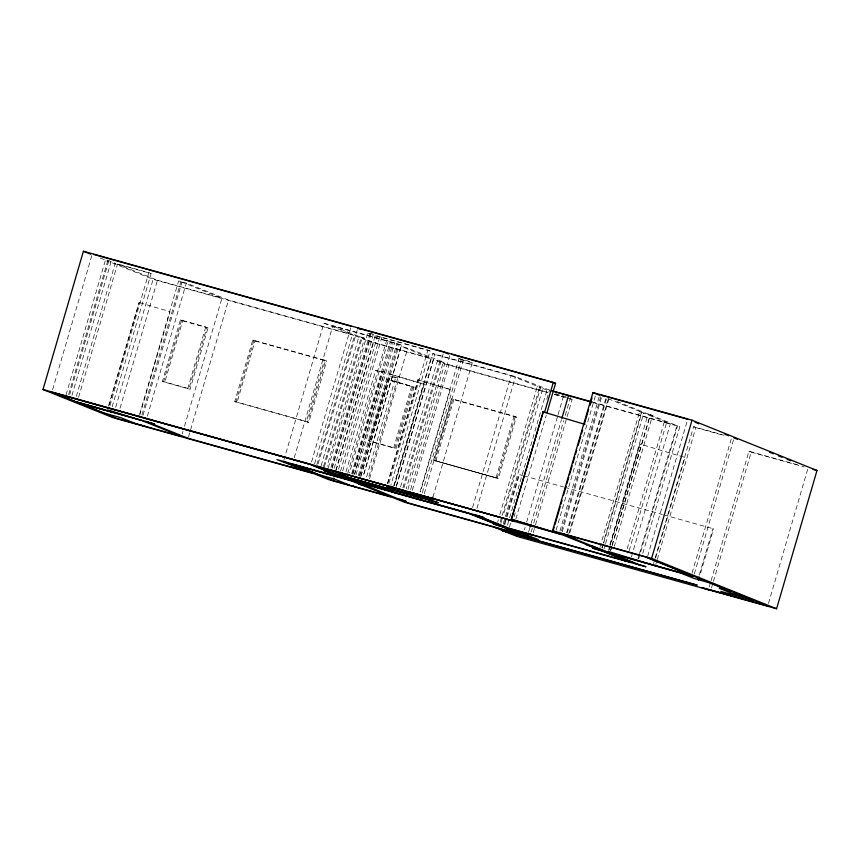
<?xml version="1.0" encoding="UTF-8"?>
<svg xmlns="http://www.w3.org/2000/svg" width="860" height="860" viewBox="0 0 860 860"><rect width="100%" height="100%" fill="white"/><g stroke="black" fill="none" stroke-linecap="round" stroke-linejoin="round"><path stroke-width="0.64" stroke-dasharray="4.3 3.22" d="M52.6 389.688L91.902 255.291M66.037 394.88L105.329 260.494L108.629 261.408L69.703 394.525M68.671 394.514L107.597 261.397L105.329 260.494M71.96 395.439L110.886 262.322L107.597 261.397M76.303 396.363L115.229 263.257L104.35 258.871M78.561 397.277L117.487 264.16L151.113 273.544L112.198 406.662M108.446 406.092L139.159 302.451L108.844 406.124M109.93 405.748L148.855 272.642L115.229 263.257M115.692 407.317L153.123 279.328L110.886 262.322M120.034 408.242L157.455 280.252L117.487 264.16M139.685 414.047L178.611 280.94L186.298 283.09L228.534 300.086L352.363 334.637L314.556 463.916M139.696 415.369L170.022 311.696L138.761 302.419M141.943 414.961L180.869 281.844L178.611 280.94M143.04 415.272L181.965 282.155L180.869 281.844M147.372 416.197L186.298 283.09M180.417 319.888L182.675 320.791L164.712 382.227L162.454 381.324L180.417 319.888L206.905 327.413L188.931 388.849M181.546 320.339L163.583 381.775L190.06 389.311L208.034 327.875L205.766 326.961L187.802 388.397L190.06 389.311M182.266 433.924L183.008 431.354M184.513 426.237L221.934 298.248L181.965 282.155M188.48 437.041L228.534 300.086M252.765 340.076L255.022 340.979L237.059 402.415L234.791 401.512L252.765 340.076L325.553 360.523L307.59 421.959M253.893 340.528L235.919 401.964L308.719 422.421L326.682 360.985L324.424 360.071L306.461 421.507L308.719 422.421M283.886 460.154L323.94 323.199L387.978 341.065L349.429 472.903M294.238 457.778L332.788 325.951L401.555 345.139L363.382 475.698L401.115 346.365L407.715 348.203L443.287 362.103L406.232 488.824M311.546 461.949L350.848 327.552M316.813 464.819L354.621 335.55L153.123 279.328M318.135 463.787L357.438 329.391M321.156 465.754L358.953 336.486L332.788 325.951M323.414 466.668L361.211 337.389L364.511 338.313L327.079 466.303M324.446 466.679L362.254 337.399L358.953 336.486M328.305 467.668L367.607 333.271L370.907 334.196L331.981 467.313M330.939 467.302L369.864 334.185L367.607 333.271M332.229 468.162L369.284 341.452L354.621 335.55M334.239 468.216L373.165 335.11L369.864 334.185M335.776 470.269L375.078 335.873L373.165 335.11M336.142 470.356L373.562 342.366L361.211 337.389M338.571 469.151L377.497 336.034L370.112 333.067M340.452 471.334L379.754 336.948L430.118 350.998L390.827 485.395M342.742 470.829L381.668 337.722L379.754 336.948M346.032 471.742L375.594 370.628L384.431 371.907L354.492 474.301M347.666 473.623L386.591 340.506L401.555 345.139M351.686 473.817L390.236 341.979M352.482 473.699L382.421 371.305M352.955 474.322L391.504 342.495M354.632 474.183L393.181 342.355M356.019 474.741L394.568 342.914M358.276 475.655L396.825 343.817L398.105 344.333L359.523 476.322M359.125 476.289L389.462 373.928L424.173 384.323L394.611 485.438M369.553 441.062L387.516 379.625L412.875 386.699L394.912 448.135L368.402 440.599L370.714 441.524L396.062 448.597L414.025 387.161L386.366 379.163L414.025 387.161M360.748 476.064L399.298 344.226M360.931 476.311L390.128 376.476L397.836 377.637L368.263 478.751M366.629 476.87L395.826 377.035M369.531 478.751L407.715 348.203M411.714 386.237L393.751 447.673L396.062 448.597M387.398 483.503L418.111 379.862L450.371 389.526L420.433 491.92M387.796 483.546L418.111 379.862M388.935 483.202L427.861 350.095L377.497 336.034M393.579 486.384L431.01 358.394L401.115 346.365M394.213 485.406L432.763 353.567L515.473 376.648L549.68 390.107M396.267 486.04L433.322 359.329L369.284 341.452M396.481 486.308L435.031 354.481L432.763 353.567M400.556 486.954L437.611 360.233M402.867 487.878L439.911 361.168L443.287 362.103M403.921 487.889L443.308 353.352M407.995 489.329L444.674 363.898L433.322 359.329M410.607 489.587L449.909 355.191M412.327 490.254L449.006 364.823L439.911 361.168M420.035 491.888L458.96 358.77L463.368 359.996L424.077 494.392M422.303 492.791L461.218 359.684L458.96 358.77M433.548 460.186L451.511 398.75L514.054 416.197L516.312 417.111L498.348 478.547L433.548 460.186L498.348 478.547M435.805 461.1L453.768 399.663L451.511 398.75M432.924 497.144L472.226 362.748L462.476 358.824M472.581 507.55L511.13 375.712L435.031 354.481M476.924 508.475L515.473 376.648M496.091 477.633L514.054 416.197M515.183 416.659L497.22 478.096L434.676 460.637L452.639 399.201L516.312 417.111M497.596 522.321L498.338 519.752M499.832 514.635L537.263 386.645L540.564 387.559L503.132 515.559M500.23 521.945L501.724 516.828M502.1 515.548L539.521 387.548L537.263 386.645M500.885 523.235L502.756 516.838M503.143 524.149L505.013 517.741M505.39 516.462L542.821 388.473L539.521 387.548M504.175 524.321L506.056 517.924M506.422 516.645L518.774 474.408L522.665 475.494M504.809 524.578L506.68 518.182M507.056 516.903L519.408 474.666L518.774 474.408M507.486 525.073L547.154 389.408M509.367 527.266L510.862 522.149M546.799 399.276L549.411 390.311M514.011 516.774L515.129 512.936M515.892 518.967L546.207 415.294M524.385 529.835L525.137 527.277M526.632 522.16L557.699 415.917M558.065 414.638L563.311 396.718L554.872 393.321M528.524 532.329L530.018 527.212M531.147 523.375L561.462 419.702M531.158 531.964L532.275 528.126M533.78 522.998L563.719 420.604M565.213 415.487L570.459 397.567M533.243 532.587L535.113 526.18M535.49 524.901L572.169 399.47L569.771 398.502M556.119 530.19L595.421 395.804M559.957 530.986L599.259 396.589M561.526 530.803L600.828 396.417M562.214 531.899L601.516 397.503M566.557 532.824L605.849 398.438M567.202 533.006L606.504 398.61M568.815 533.737L608.117 399.341M569.836 532.641L609.138 398.244M599.947 547.315L639.625 411.65L641.506 412.176L603.333 542.725M601.839 547.841L602.957 544.004M602.215 548.229L603.333 544.391M603.709 543.111L641.883 412.553L639.625 411.65M604.096 548.755L605.225 544.917M605.591 543.638L643.774 413.079L641.883 412.553M609.933 544.563L648.107 414.015L615.911 401.05M608.622 550.207L609.751 546.369M610.116 545.089L640.087 444.018L610.514 545.133M609.02 550.25L610.138 546.412M610.611 550.292L611.739 546.455M612.116 545.175L650.289 414.627L648.107 414.015M610.697 550.593L611.815 546.756M612.191 545.476L650.364 414.928L652.546 415.531L614.373 546.089M627.187 548.788L664.242 422.077L666.5 422.98L629.068 550.98M631.412 556.893L670.338 423.776L643.774 413.079M638.002 558.731L639.13 554.893M639.507 553.614L676.928 425.614L650.364 414.928M638.658 558.914L677.583 425.797L676.928 425.614M642.786 553.421L679.841 426.71L677.583 425.797M647.677 556.226L686.979 421.841M653.514 563.655L654.632 559.806M655.008 558.527L693.558 426.7L724.088 435.214M655.771 557.291L684.968 457.456L639.689 443.975M655.771 564.558L656.889 560.72M657.266 559.441L695.815 427.603L693.558 426.7M692.053 573.018L731.72 437.353M694.31 573.932L733.988 438.256M699.438 574.663L712.918 528.577L713.542 528.836L699.696 576.189M709.274 586.907L710.768 581.79M711.145 580.511L748.942 451.231L799.133 465.238M711.532 587.821L713.026 582.693M713.402 581.414L751.199 452.145L748.942 451.231M768.475 603.43L807.776 469.033M384.431 371.907L375.594 370.628M397.836 377.637L390.128 376.476M424.173 384.323L389.064 373.896M450.371 389.526L417.713 379.83M461.218 359.684L472.226 362.748M375.078 335.873L381.668 337.722M695.815 427.603L723.808 435.418M157.455 280.252L221.934 298.248M591.841 401.878L670.338 423.776M592.809 402.426L679.841 426.71M373.562 342.366L431.01 358.394M449.006 364.823L547.895 392.418M554.324 394.213L563.311 396.718M444.674 363.898L547.691 392.644M554.13 394.439L565.729 397.675M567.009 398.029L572.169 399.47M751.199 452.145L804.1 466.905M182.675 320.791L208.034 327.875M255.022 340.979L326.682 360.985M523.955 475.849L563.418 486.943M564.708 487.298L662.437 514.495M663.737 514.861L713.542 528.836M162.454 381.324L187.802 388.397M234.791 401.512L306.461 421.507M650.289 414.627L652.546 415.531M608.084 398.717L641.506 412.176M562.591 395.611L568.567 398.029M511.13 375.712L540.564 387.559M542.821 388.473L548.852 390.902M458.455 358.018L463.368 359.996M427.861 350.095L430.118 350.998M368.445 333.207L370.907 334.196M386.591 340.506L387.978 341.065M362.254 337.399L364.511 338.313M323.94 323.199L352.363 334.637M148.855 272.642L151.113 273.544M100.233 258.032L108.629 261.408"/><path stroke-width="1.29" d="M533.168 535.296L515.355 530.813L538.338 539.542L404.254 502.122L392.902 497.553L328.864 479.687L314.201 473.785L112.703 417.551L43 389.494L83.42 251.26L553.303 382.388L555.571 383.291L546.96 412.736M351.417 480.858L390.612 496.639L333.142 480.6L333.895 478.042M355.212 481.374L344.15 478.138L344.903 475.58M432.924 497.144L431.806 500.982L409.854 492.146L515.14 521.525L43 389.494M511.377 519.343L543.219 411.875L511.377 519.343L559.204 533.544L552.529 530.77L592.948 392.547L692.01 420.185L817 470.506L776.58 608.74L710.779 590.379L708.522 589.466L767.722 605.988L647.3 557.506L560.784 533.361L607.687 552.249L691.999 575.759M544.702 411.822L553.303 382.388M530.018 527.212L530.77 524.654M561.838 418.422L568.567 395.374M554.184 527.234L553.055 531.072L553.711 531.254M554.926 524.664L560.172 506.755M560.913 504.186L562.042 500.348M563.537 495.231L566.159 486.276M566.901 483.707L568.772 477.311M569.524 474.752L572.147 465.798M572.889 463.228L574.77 456.832M575.512 454.273L576.641 450.436M578.135 445.319L580.758 436.353M581.5 433.795L582.629 429.957M584.123 424.84L588.616 409.478M590.111 404.361L591.981 397.954M590.164 405.135L591.293 401.287M776.58 608.74L651.59 558.419L692.01 420.185M697.944 579.78L698.696 577.221M698.578 580.038L699.32 577.479M107.715 409.973L140.449 420.078M344.15 478.138L352.998 479.418L346.171 478.74L347.558 479.3L276.92 459.595L307.213 471.173L290.261 466.776M360.695 484.588L366.392 485.158L358.685 483.987L367.285 486.438M392.687 491.898L357.631 481.406L393.461 492.038M608.643 551.529L655.395 565.837M418.1 496.844L420.787 497.564L402.2 490.082L331.423 470.334L349.998 477.805L418.1 496.854M519.042 522.654L412.026 492.823L438.396 502.82L432.644 501.283L386.28 487.34L422.948 498.23L403.265 490.308L317.394 466.346L337.077 474.268L389.698 489.233M482.18 523.536L482.911 523.729M656.298 565.816L657.126 566.02M334.658 474.107L342.162 476.117L341.495 475.849M593.475 392.837L594.131 393.02M687.731 419.271L601.204 395.127L603.215 395.944M93.568 254.377L351.213 326.273M451.565 354.277L555.571 383.291M552.195 390.805L591.841 401.878M551.937 391.02L569.567 395.933M570.836 396.288L591.519 402.061M813.13 469.42L817 470.506M552.529 530.77L651.59 558.419M561.698 534.587L557.43 533.329M568.288 536.425L575.308 538.317L563.547 534.2M420.519 497.832L339.334 475.182L352.546 480.493M334.346 473.989L331.132 472.892M148.135 422.228L154.736 424.066L74.798 401.48L51.858 392.246L310.793 464.507L330.476 472.43L323.887 470.592L345.946 478.654L344.796 478.353L345.387 478.633M586.423 544.541L585.445 544.273L601.462 550.787M592.443 546.154L608.332 552.432M696.449 584.897L502.304 530.727L697.213 585.208L696.31 584.843M422.389 498.424L420.615 497.875M474.784 514.742L481.643 516.72L483.9 517.634L478.923 516.236L507.798 527.868M356.964 481.858L397.212 498.477L406.06 501.229L399.47 499.391L408.586 503.057L522.891 534.952L502.401 526.707L495.801 524.869L493.543 523.955L500.144 525.793L470.71 513.947L292.368 464.185L333.142 480.6M351.127 480.772L294.529 464.851L318.985 474.698L334.497 479.063L349.343 485.04M529.04 533.791L530.91 534.383M352.858 486.018L354.858 486.663M542.821 411.832L584.95 424.367M511.775 519.386L555.366 532.759M658.308 566.654L679.819 572.696L694.375 578.543L709.436 582.79L731.279 591.583L719.283 588.261L730.624 592.862L743.534 596.517L753.371 600.484L720.766 591.39L731.505 595.787L701.921 587.627L709.618 590.143L516.871 536.35L504.981 531.566M695.17 422.271L698.9 423.776M724.969 434.268L728.689 435.773M733.655 437.772L737.385 439.267M769.657 452.263L773.387 453.757M778.354 455.757L782.073 457.262M787.04 459.262L790.77 460.756M592.948 392.547L599.635 395.31M448.608 354.062L443.685 352.073L357.814 328.112L360.275 329.1M83.42 251.26L90.622 254.162M645.753 557.14L693.568 576.49L609.944 553.152L636.508 563.848L646.01 566.783L508.991 528.545L531.738 537.704M609.869 552.851L612.126 553.765M610.589 553.335L639.421 564.945M602.054 550.948L628.617 561.644M623.812 560.312L626.08 561.214M528.148 533.608L530.405 534.522M498.531 525.342L469.657 513.721L394.944 492.812M500.789 526.255L518.161 533.254L506.862 530.125L509.002 531.007M496.844 524.88L499.101 525.783M495.027 527.556L504.078 531.2M392.343 491.802L394.6 492.715M400.556 499.413L402.867 500.337M352.761 480.579L475.042 514.882L506.733 527.631L629.918 562.01L603.354 551.314L594.862 548.949L592.604 548.035L601.086 550.411L561.472 534.458L519.053 522.644M328.864 471.979L309.74 464.282L54.019 392.923L75.863 401.717L105.576 410.069M327.187 471.506L329.444 472.419M283.52 461.433L311.933 472.871L188.103 438.32L145.877 421.314M108.435 410.865L110.693 411.779M107.833 410.983L79.228 403.071L103.48 412.832L120.894 417.713L135.385 423.518L145.91 426.538M141.545 420.389L77.067 402.394L117.035 418.487L181.514 436.482L141.545 420.389"/></g></svg>
